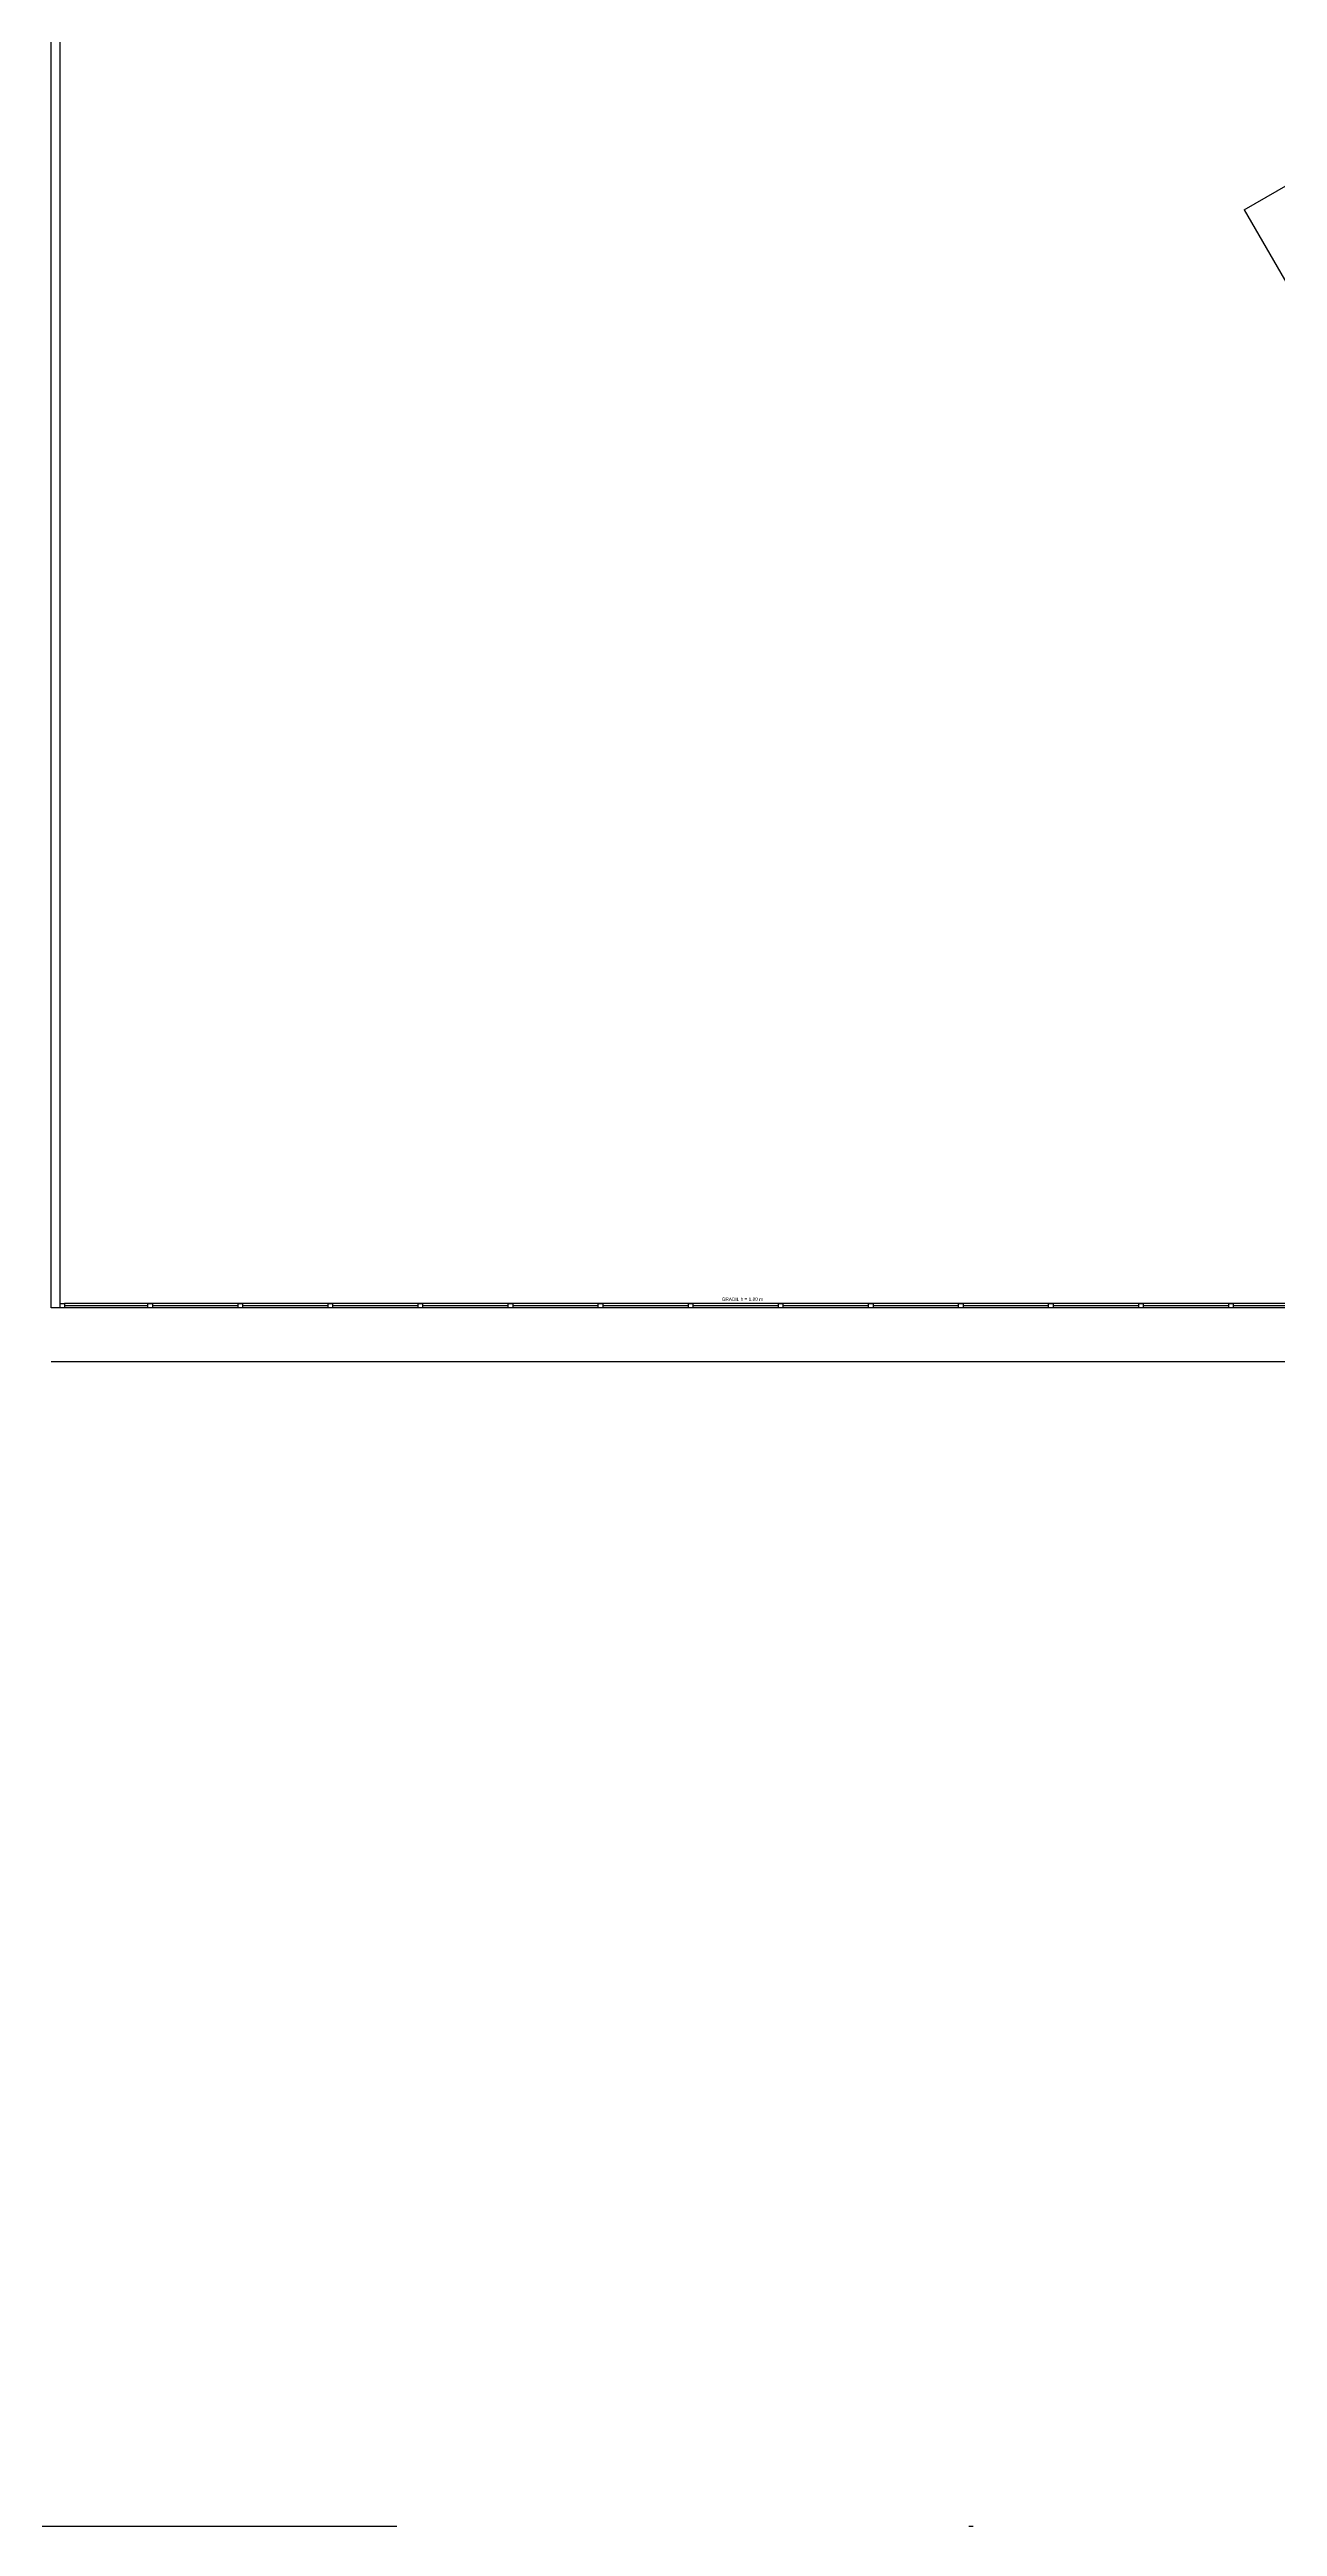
# Model space of a CAD drawing. Extents: x 175 to 700, y 53 to 250.
# Drawn here: x 284.9 to 312.2, y 53.4 to 108.4 of the extents above; entities that cross this region are included whole.
import ezdxf

# ---------------------------------------------------------------- set-up
doc = ezdxf.new("R2010")
doc.units = 0
doc.header["$LTSCALE"] = 2
doc.linetypes.add('DASHDOT', pattern=[25.4, 12.7, -6.35, 0, -6.35])
doc.layers.get('0').update_dxf_attribs({"linetype": 'CONTINUOUS'})
for name, color, linetype in [('A-MURO', 2, 'CONTINUOUS'), ('A-PISOS', 2, 'CONTINUOUS'), ('A-PISOS-NIVEL', 1, 'CONTINUOUS'), ('AR-PIS', 1, 'CONTINUOUS'), ('AR-TXT', 1, 'CONTINUOUS'), ('PORTAL_VTA_PROX', 1, 'CONTINUOUS')]:
    doc.layers.add(name, color=color, linetype=linetype)
doc.styles.add('ESC-50-A20', font='arial.ttf', dxfattribs={"height": 0.1})

msp = doc.modelspace()

# ---------------------------------------------------------------- linework, layer by layer
at = {"linetype": 'DASHDOT'}
msp.add_lwpolyline([(174.648, 250.175), (699.834, 250.175), (699.834, 53.401), (174.648, 53.401)], close=True, dxfattribs=at)
at = {"color": 251}
for points in [[(285.258, 80.463), (285.158, 80.463), (285.158, 80.563), (285.258, 80.563)], [(287.208, 80.463), (287.108, 80.463), (287.108, 80.563), (287.208, 80.563)], [(289.208, 80.463), (289.108, 80.463), (289.108, 80.563), (289.208, 80.563)], [(291.208, 80.463), (291.108, 80.463), (291.108, 80.563), (291.208, 80.563)], [(293.208, 80.463), (293.108, 80.463), (293.108, 80.563), (293.208, 80.563)], [(295.208, 80.463), (295.108, 80.463), (295.108, 80.563), (295.208, 80.563)], [(297.208, 80.463), (297.108, 80.463), (297.108, 80.563), (297.208, 80.563)], [(299.208, 80.463), (299.108, 80.463), (299.108, 80.563), (299.208, 80.563)], [(301.208, 80.463), (301.108, 80.463), (301.108, 80.563), (301.208, 80.563)], [(303.208, 80.463), (303.108, 80.463), (303.108, 80.563), (303.208, 80.563)], [(305.208, 80.463), (305.108, 80.463), (305.108, 80.563), (305.208, 80.563)], [(307.208, 80.463), (307.108, 80.463), (307.108, 80.563), (307.208, 80.563)], [(309.208, 80.463), (309.108, 80.463), (309.108, 80.563), (309.208, 80.563)], [(311.208, 80.463), (311.108, 80.463), (311.108, 80.563), (311.208, 80.563)]]:
    msp.add_lwpolyline(points, close=True, dxfattribs=at)
at = {"layer": 'A-MURO', "color": 251}
for p, q in [((284.958, 80.463), (284.958, 130.463)), ((285.158, 80.463), (285.158, 130.263)), ((285.158, 80.463), (284.958, 80.463))]:
    msp.add_line(p, q, dxfattribs=at)
at = {"layer": 'A-PISOS', "color": 251}
for q in [(316.018, 107.488), (319.924, 90.171)]:
    msp.add_line((311.449, 104.85), q, dxfattribs=at)
at = {"layer": 'A-PISOS-NIVEL', "color": 251}
msp.add_line((325.901, 79.263), (284.958, 79.263), dxfattribs=at)
at = {"layer": 'AR-PIS', "color": 251, "ltscale": 10}
for p, q in [((287.108, 80.513), (285.258, 80.513)), ((289.108, 80.513), (287.208, 80.513)), ((291.108, 80.513), (289.208, 80.513)), ((293.108, 80.513), (291.208, 80.513)), ((295.108, 80.513), (293.208, 80.513)), ((297.108, 80.513), (295.208, 80.513)), ((299.108, 80.513), (297.208, 80.513)), ((301.108, 80.513), (299.208, 80.513)), ((303.108, 80.513), (301.208, 80.513)), ((305.108, 80.513), (303.208, 80.513)), ((307.108, 80.513), (305.208, 80.513)), ((309.108, 80.513), (307.208, 80.513)), ((311.108, 80.513), (309.208, 80.513)), ((313.108, 80.513), (311.208, 80.513))]:
    msp.add_line(p, q, dxfattribs=at)
at = {"layer": 'PORTAL_VTA_PROX', "color": 251}
for p, q in [((325.108, 80.563), (285.258, 80.563)), ((325.108, 80.463), (285.258, 80.463))]:
    msp.add_line(p, q, dxfattribs=at)

# ---------------------------------------------------------------- texts
at = {"layer": 'AR-TXT', "color": 251, "style": 'ESC-50-A20'}
msp.add_text('GRADIL h = 1.80 m', height=0.075, dxfattribs=at).set_placement((299.849, 80.62))

doc.saveas('drawing.dxf')
